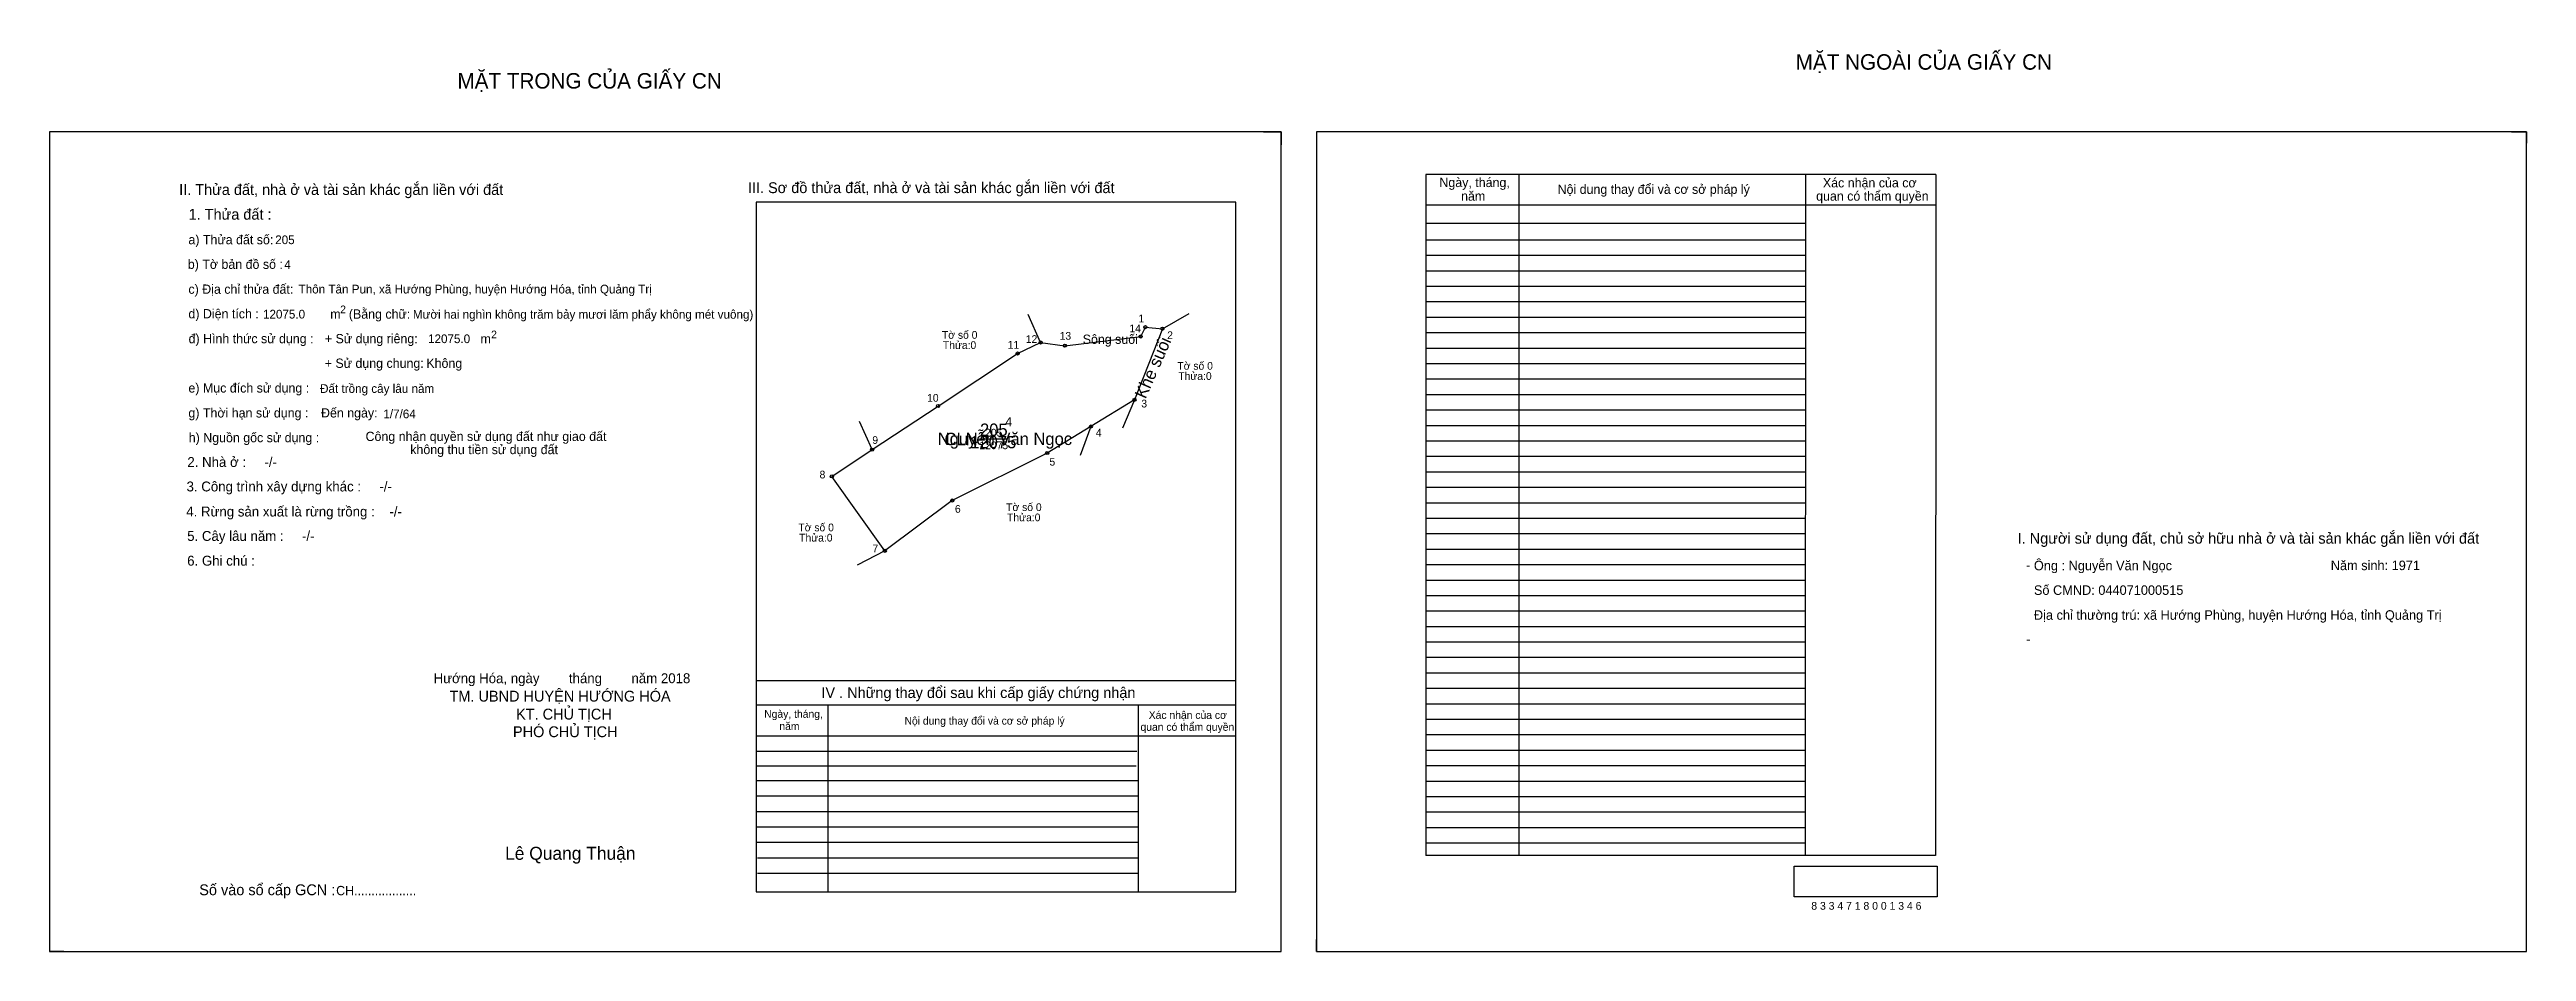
# Model space of a CAD drawing. Extents: x 535475 to 538986, y 1846156 to 1846792.
# Drawn here: x 537385 to 538986, y 1846208 to 1846792 of the extents above.
import ezdxf

# ---------------------------------------------------------------- set-up
doc = ezdxf.new("R2010")
doc.units = 0
for name, color, linetype in [('Default', 7, 'Continuous'), ('Level 10', 7, 'Continuous'), ('Level 11', 7, 'Continuous'), ('Level 13', 7, 'Continuous'), ('Level 2', 7, 'Continuous'), ('Level 22', 7, 'Continuous'), ('Level 27', 7, 'Continuous'), ('Level 3', 7, 'Continuous'), ('Level 36', 7, 'Continuous'), ('Level 4', 7, 'Continuous'), ('Level 5', 7, 'Continuous'), ('Level 55', 7, 'Continuous'), ('Level 6', 7, 'Continuous'), ('Level 7', 7, 'Continuous'), ('Level 8', 7, 'Continuous'), ('Level 9', 7, 'Continuous')]:
    doc.layers.add(name, color=color, linetype=linetype)

msp = doc.modelspace()

# ---------------------------------------------------------------- linework, layer by layer
at = {"layer": 'Level 10'}
for p, q in [((538169.4, 1846738.3), (538180.8, 1846738.3)), ((538180.8, 1846738.3), (538180.8, 1846729.9)), ((538976.2, 1846738.3), (538985.8, 1846738.3)), ((538985.8, 1846738.3), (538985.8, 1846730.9)), ((537384.6, 1846216.1), (537384.6, 1846208.3)), ((538203.6, 1846208.3), (538203.6, 1846216.1)), ((537393.8, 1846208.3), (537384.6, 1846208.3)), ((538203.6, 1846208.3), (538210.6, 1846208.3))]:
    msp.add_line(p, q, dxfattribs=at)
for points in [[(537384.6, 1846208.3), (538180.8, 1846208.3), (538180.8, 1846738.3), (537384.6, 1846738.3)], [(538203.6, 1846208.3), (538985.8, 1846208.3), (538985.8, 1846738.3), (538203.6, 1846738.3)], [(538104, 1846611), (538086, 1846565), (538057.8, 1846547.8), (538029.5, 1846530.6), (537968.2, 1846499.9), (537924.6, 1846467.4), (537890.3, 1846515.5), (537916.4, 1846532.8), (537959, 1846561), (538010.4, 1846595), (538025.3, 1846602.1), (538041, 1846600), (538090, 1846606), (538093, 1846612)]]:
    msp.add_lwpolyline(points, close=True, dxfattribs=at)
at = {"layer": 'Level 11'}
for centre in [(538025.3, 1846602.1), (538041, 1846600), (538090, 1846606), (538093, 1846612), (538104, 1846611), (538104, 1846611), (538010.4, 1846595), (537959, 1846561), (538086, 1846565), (538057.8, 1846547.8), (537916.4, 1846532.8), (538029.5, 1846530.6), (537890.3, 1846515.5), (537968.2, 1846499.9), (537924.6, 1846467.4)]:
    msp.add_circle(centre, 1, dxfattribs=at)
at = {"layer": 'Level 27'}
for p, q in [((538025.3, 1846602.1), (538017.2, 1846620.3)), ((538104, 1846611), (538121.4, 1846620.9)), ((538086, 1846565), (538078.2, 1846546.6)), ((537916.4, 1846532.8), (537908.3, 1846551.1)), ((538057.8, 1846547.8), (538050.9, 1846529)), ((537924.6, 1846467.4), (537906.8, 1846458.2))]:
    msp.add_line(p, q, dxfattribs=at)
at = {"layer": 'Level 6'}
msp.add_lwpolyline([(538512.5, 1846263.4), (538604.9, 1846263.4), (538604.9, 1846243.6), (538512.5, 1846243.6)], close=True, dxfattribs=at)
at = {"layer": 'Level 7'}
for p, q in [((538519.6, 1846668.3), (538274.4, 1846668.3)), ((538519.6, 1846658.3), (538274.4, 1846658.3)), ((538519.6, 1846648.3), (538274.4, 1846648.3)), ((538519.6, 1846638.3), (538274.4, 1846638.3)), ((538519.6, 1846628.3), (538274.4, 1846628.3)), ((538519.6, 1846618.3), (538274.4, 1846618.3)), ((538519.6, 1846608.3), (538274.4, 1846608.3)), ((538519.6, 1846598.3), (538274.4, 1846598.3)), ((538519.6, 1846588.3), (538274.4, 1846588.3)), ((538519.6, 1846578.3), (538274.4, 1846578.3)), ((538519.6, 1846568.3), (538274.4, 1846568.3)), ((538519.6, 1846558.3), (538274.4, 1846558.3)), ((538519.6, 1846548.3), (538274.4, 1846548.3)), ((538519.6, 1846538.3), (538274.4, 1846538.3)), ((538519.6, 1846528.3), (538274.4, 1846528.3)), ((538519.6, 1846518.3), (538274.4, 1846518.3)), ((538519.6, 1846508.3), (538274.4, 1846508.3)), ((538519.6, 1846498.3), (538274.4, 1846498.3)), ((538519.6, 1846488.3), (538274.4, 1846488.3)), ((538519.6, 1846478.3), (538274.4, 1846478.3)), ((538519.6, 1846468.3), (538274.4, 1846468.3)), ((538519.6, 1846458.3), (538274.4, 1846458.3)), ((538519.6, 1846448.3), (538274.4, 1846448.3)), ((538519.6, 1846438.3), (538274.4, 1846438.3)), ((538519.6, 1846428.3), (538274.4, 1846428.3)), ((538519.6, 1846418.3), (538274.4, 1846418.3)), ((538519.6, 1846408.3), (538274.4, 1846408.3)), ((538519.6, 1846398.3), (538274.4, 1846398.3)), ((538519.6, 1846388.3), (538274.4, 1846388.3)), ((538519.6, 1846378.3), (538274.4, 1846378.3)), ((538519.6, 1846368.3), (538274.4, 1846368.3)), ((538519.6, 1846358.3), (538274.4, 1846358.3)), ((538519.6, 1846348.3), (538274.4, 1846348.3)), ((538087.5, 1846337.6), (537841.4, 1846337.6)), ((538087.1, 1846328.2), (537841.4, 1846328.2)), ((538519.6, 1846338.3), (538274.4, 1846338.3)), ((538519.6, 1846328.3), (538274.4, 1846328.3)), ((538088.4, 1846318.7), (537841.4, 1846318.7)), ((538519.6, 1846318.3), (538274.4, 1846318.3)), ((538088.4, 1846308.7), (537841.4, 1846308.7)), ((538088.4, 1846298.7), (537841.4, 1846298.7)), ((538519.6, 1846308.3), (538274.4, 1846308.3)), ((538519.6, 1846298.3), (538274.4, 1846298.3)), ((538088.4, 1846288.7), (537841.4, 1846288.7)), ((538519.6, 1846288.3), (538274.4, 1846288.3)), ((538088.4, 1846278.7), (537841.4, 1846278.7)), ((538088.4, 1846268.7), (537842.2, 1846268.7)), ((538519.6, 1846278.3), (538274.4, 1846278.3)), ((538088.4, 1846258.7), (537842.2, 1846258.7))]:
    msp.add_line(p, q, dxfattribs=at)
at = {"layer": 'Level 8'}
for p, q in [((538604, 1846710.8), (538274.4, 1846710.8)), ((538274.4, 1846710.8), (538274.4, 1846270.3)), ((538334.4, 1846710.8), (538334.4, 1846270.3)), ((538519.7, 1846710.6), (538519.6, 1846270.3)), ((538604, 1846710.8), (538603.8, 1846270.3)), ((538151.4, 1846692.9), (537841.4, 1846692.9)), ((537841.4, 1846692.9), (537841.4, 1846246.9)), ((538151.4, 1846246.9), (538151.4, 1846692.9)), ((538604, 1846690.8), (538274.4, 1846690.8)), ((538519.6, 1846679), (538274.4, 1846679)), ((538151.4, 1846383.3), (537841.4, 1846383.3)), ((538151.4, 1846367.6), (537841.4, 1846367.6)), ((537887.7, 1846367.6), (537887.7, 1846246.9)), ((538088.4, 1846367.6), (538088.4, 1846246.9)), ((538151.4, 1846347.6), (537841.4, 1846347.6)), ((538603.8, 1846270.3), (538274.4, 1846270.3)), ((537841.4, 1846246.9), (538151.4, 1846246.9))]:
    msp.add_line(p, q, dxfattribs=at)
at = {"layer": 'Level 9'}
msp.add_line((537985.7, 1846539.7), (538003.7, 1846539.7), dxfattribs=at)

# ---------------------------------------------------------------- texts
at = {"layer": 'Default'}
for s, p in [('e) Mục đích sử dụng :', (537474.4, 1846569.7)), ('g) Thời hạn sử dụng :', (537474.4, 1846553.6)), ('Đến ngày:', (537560.1, 1846553.6)), ('h) Nguồn gốc sử dụng :', (537474.6, 1846537.6)), ('Công nhận quyền sử dụng đất như giao đất', (537588.9, 1846538.4)), ('không thu tiền sử dụng đất', (537617.8, 1846529.9))]:
    msp.add_text(s, height=6, dxfattribs=at).set_placement(p)
at = {"layer": 'Level 13'}
for s, p in [('.', (537983.1, 1846537.2)), ('12075', (537985.7, 1846533.1)), ('205', (537989.4, 1846541.3))]:
    msp.add_text(s, height=5, dxfattribs=at).set_placement(p)
at = {"layer": 'Level 2'}
msp.add_text('Nguyễn Văn Ngọc', height=8, dxfattribs=at).set_placement((537958.8, 1846535.8))
at = {"layer": 'Level 22'}
msp.add_text('Sông suối', height=6, dxfattribs=at).set_placement((538052.5, 1846601.2))
msp.add_text('Khe suối', height=8, rotation=66.1593, dxfattribs=at).set_placement((538093.1, 1846565.2))
at = {"layer": 'Level 3'}
msp.add_text('CLN', height=8, dxfattribs=at).set_placement((537963.2, 1846535.7))
at = {"layer": 'Level 36'}
for s, p in [('Tờ số 0', (537961.5, 1846604.5)), ('Thửa:0', (537962.1, 1846597.9)), ('Tờ số 0', (538113.7, 1846584.5)), ('Thửa:0', (538114.3, 1846577.9)), ('Tờ số 0', (538003, 1846493.1)), ('Thửa:0', (538003.6, 1846486.5)), ('Tờ số 0', (537868.7, 1846480)), ('Thửa:0', (537869.2, 1846473.4))]:
    msp.add_text(s, height=5, dxfattribs=at).set_placement(p)
at = {"layer": 'Level 4'}
msp.add_text('205', height=8, dxfattribs=at).set_placement((537986.1, 1846541.7))
at = {"layer": 'Level 5'}
msp.add_text('12075', height=8, dxfattribs=at).set_placement((537979.8, 1846533.7))
at = {"layer": 'Level 55'}
for s, height, p in [('12', 0.8, (538024.7, 1846602.1)), ('0', 0.22, (538025.2, 1846601.8)), ('0', 0.22, (538025.2, 1846601.8)), ('13', 0.8, (538040.5, 1846600)), ('14', 0.8, (538089.4, 1846606)), ('1', 0.8, (538092.8, 1846612)), ('2', 0.8, (538103.7, 1846611)), ('0', 0.22, (538103.9, 1846610.8)), ('11', 0.8, (538009.9, 1846595)), ('0', 0.22, (538010.3, 1846594.8)), ('0', 0.22, (538010.3, 1846594.8)), ('10', 0.8, (537958.4, 1846561)), ('0', 0.22, (537958.9, 1846560.8)), ('0', 0.22, (537958.9, 1846560.8)), ('3', 0.8, (538085.8, 1846565)), ('0', 0.22, (538085.9, 1846564.8)), ('4', 0.8, (538057.5, 1846547.8)), ('0', 0.22, (538057.7, 1846547.6)), ('9', 0.8, (537916.2, 1846532.8)), ('0', 0.22, (537916.4, 1846532.6)), ('0', 0.22, (537916.4, 1846532.6)), ('0', 0.22, (537916.4, 1846532.6)), ('0', 0.22, (537916.4, 1846532.6)), ('5', 0.8, (538029.3, 1846530.6)), ('0', 0.22, (538029.4, 1846530.4)), ('8', 0.8, (537890, 1846515.5)), ('0', 0.22, (537890.2, 1846515.3)), ('0', 0.22, (537890.2, 1846515.3)), ('6', 0.8, (537968, 1846499.9)), ('0', 0.22, (537968.2, 1846499.7)), ('7', 0.8, (537924.3, 1846467.4)), ('0', 0.22, (537924.5, 1846467.2)), ('0', 0.22, (537924.5, 1846467.2)), ('0', 0.22, (537924.5, 1846467.2))]:
    msp.add_text(s, height=height, dxfattribs=at).set_placement(p)
at = {"layer": 'Level 6'}
for s, height, p in [('205', 5.63, (537530.5, 1846665.7)), ('4', 5.63, (537536.4, 1846649.7)), ('Thôn Tân Pun, xã Hướng Phùng, huyện Hướng Hóa, tỉnh Quảng Trị', 5.64, (537545.6, 1846633.8)), ('12075.0', 5.63, (537522.6, 1846617.6)), ('Mười hai nghìn không trăm bảy mươi lăm phẩy không mét vuông)', 5.632, (537619.5, 1846617.5)), ('12075.0', 5.63, (537629.3, 1846601.7)), ('Đất trồng cây lâu năm', 5.64, (537559.5, 1846569.5)), ('1/7/64', 5.64, (537600.4, 1846553.1)), ('Ông : Nguyễn Văn Ngọc', 6.16, (538667.4, 1846454.8)), ('Năm sinh: 1971', 6.16, (538859.3, 1846454.9)), ('Số CMND: 044071000515', 6.16, (538667.4, 1846438.9)), ('Địa chỉ thường trú: xã Hướng Phùng, huyện Hướng Hóa, tỉnh Quảng Trị', 6.16, (538667.4, 1846422.8)), ('8 3 3 4 7 1 8 0 0 1 3 4 6', 5.04, (538523.5, 1846235.3))]:
    msp.add_text(s, height=height, dxfattribs=at).set_placement(p)
at = {"layer": 'Level 7'}
for s, height, p in [('MẶT TRONG CỦA GIẤY CN', 10, (537648.3, 1846766.3)), ('MẶT NGOÀI CỦA GIẤY CN', 10, (538513.4, 1846778.5)), ('II. Thửa đất, nhà ở và tài sản khác gắn liền với đất', 7, (537468.4, 1846697.5)), ('III. Sơ đồ thửa đất, nhà ở và tài sản khác gắn liền với đất', 7, (537836.1, 1846698.7)), ('Ngày, tháng,', 6, (538283.1, 1846702.6)), ('năm', 6, (538297.1, 1846693.8)), ('Nội dung thay đổi và cơ sở pháp lý', 6, (538359.5, 1846698.2)), (' quan có thẩm quyền', 6, (538524.4, 1846693.8)), ('Xác nhận của cơ', 6, (538531, 1846702.4)), ('1. Thửa đất :', 7, (537474.5, 1846681.5)), ('a) Thửa đất số:', 6, (537474.4, 1846665.6)), ('b) Tờ bản đồ số :', 6, (537474, 1846649.7)), ('c) Địa chỉ thửa đất:', 6, (537474.4, 1846633.6)), ('d) Diện tích :', 6, (537474.4, 1846617.7)), ('m', 6, (537566.1, 1846617.5)), ('2', 5, (537572.5, 1846621)), ('(Bằng chữ:', 6, (537578.1, 1846617.5)), ('đ) Hình thức sử dụng :', 6, (537474.5, 1846601.6)), ('+ Sử dụng riêng:', 6, (537562.6, 1846601.6)), ('m', 6, (537663.2, 1846601.5)), ('2', 5, (537670.1, 1846604.8)), ('+ Sử dụng chung:', 6, (537562.5, 1846585.7)), ('Không', 6, (537628.2, 1846585.7)), ('4', 6, (538002.4, 1846547.8)), ('2. Nhà ở :     -/-', 6.4, (537473.7, 1846521.6)), ('3. Công trình xây dựng khác :     -/-', 6.4, (537473.2, 1846505.8)), ('4. Rừng sản xuất là rừng trồng :    -/-', 6.4, (537473, 1846489.6)), ('5. Cây lâu năm :     -/-', 6.4, (537473.6, 1846473.8)), ('I. Người sử dụng đất, chủ sở hữu nhà ở và tài sản khác gắn liền với đất', 7, (538656.9, 1846472)), ('6. Ghi chú :', 6.4, (537473.6, 1846457.8)), ('-', 6.4, (538662.3, 1846455)), ('-', 6.4, (538662.4, 1846407.1)), ('Hướng Hóa, ngày        tháng        năm 2018', 6.4, (537632.9, 1846381.8)), ('TM. UBND HUYỆN HƯỚNG HÓA', 7, (537643.2, 1846369.9)), ('IV . Những thay đổi sau khi cấp giấy chứng nhận', 7, (537883.6, 1846372.2)), ('KT. CHỦ TỊCH', 7, (537686.2, 1846358.3)), ('Ngày, tháng,', 5, (537846.6, 1846359.4)), ('Nội dung thay đổi và cơ sở pháp lý', 5, (537937.3, 1846355)), ('Xác nhận của cơ', 5, (538095.2, 1846358.7)), ('PHÓ CHỦ TỊCH', 7, (537684.2, 1846346.9)), ('năm', 5, (537856.4, 1846351.5)), (' quan có thẩm quyền', 5, (538088, 1846351)), ('Lê Quang Thuận', 8.4, (537679.1, 1846267.6)), ('Số vào sổ cấp GCN :', 7, (537481.4, 1846244.7)), ('CH..................', 6, (537569.9, 1846244.7))]:
    msp.add_text(s, height=height, dxfattribs=at).set_placement(p)
at = {"layer": 'Level 9'}
for s, p in [('1', (538088.5, 1846615.1)), ('11', (538004, 1846598.1)), ('12', (538015.7, 1846601.8)), ('13', (538037.6, 1846603.9)), ('14', (538082.7, 1846608.7)), ('2', (538107.1, 1846604.3)), ('10', (537951.9, 1846563.8)), ('3', (538090.4, 1846560.1)), ('9', (537916.5, 1846536.5)), ('4', (538061, 1846541.3)), ('5', (538031, 1846522.5)), ('8', (537882.4, 1846514.2)), ('6', (537969.9, 1846492)), ('7', (537916.6, 1846466.4))]:
    msp.add_text(s, height=5, dxfattribs=at).set_placement(p)

doc.saveas('drawing.dxf')
